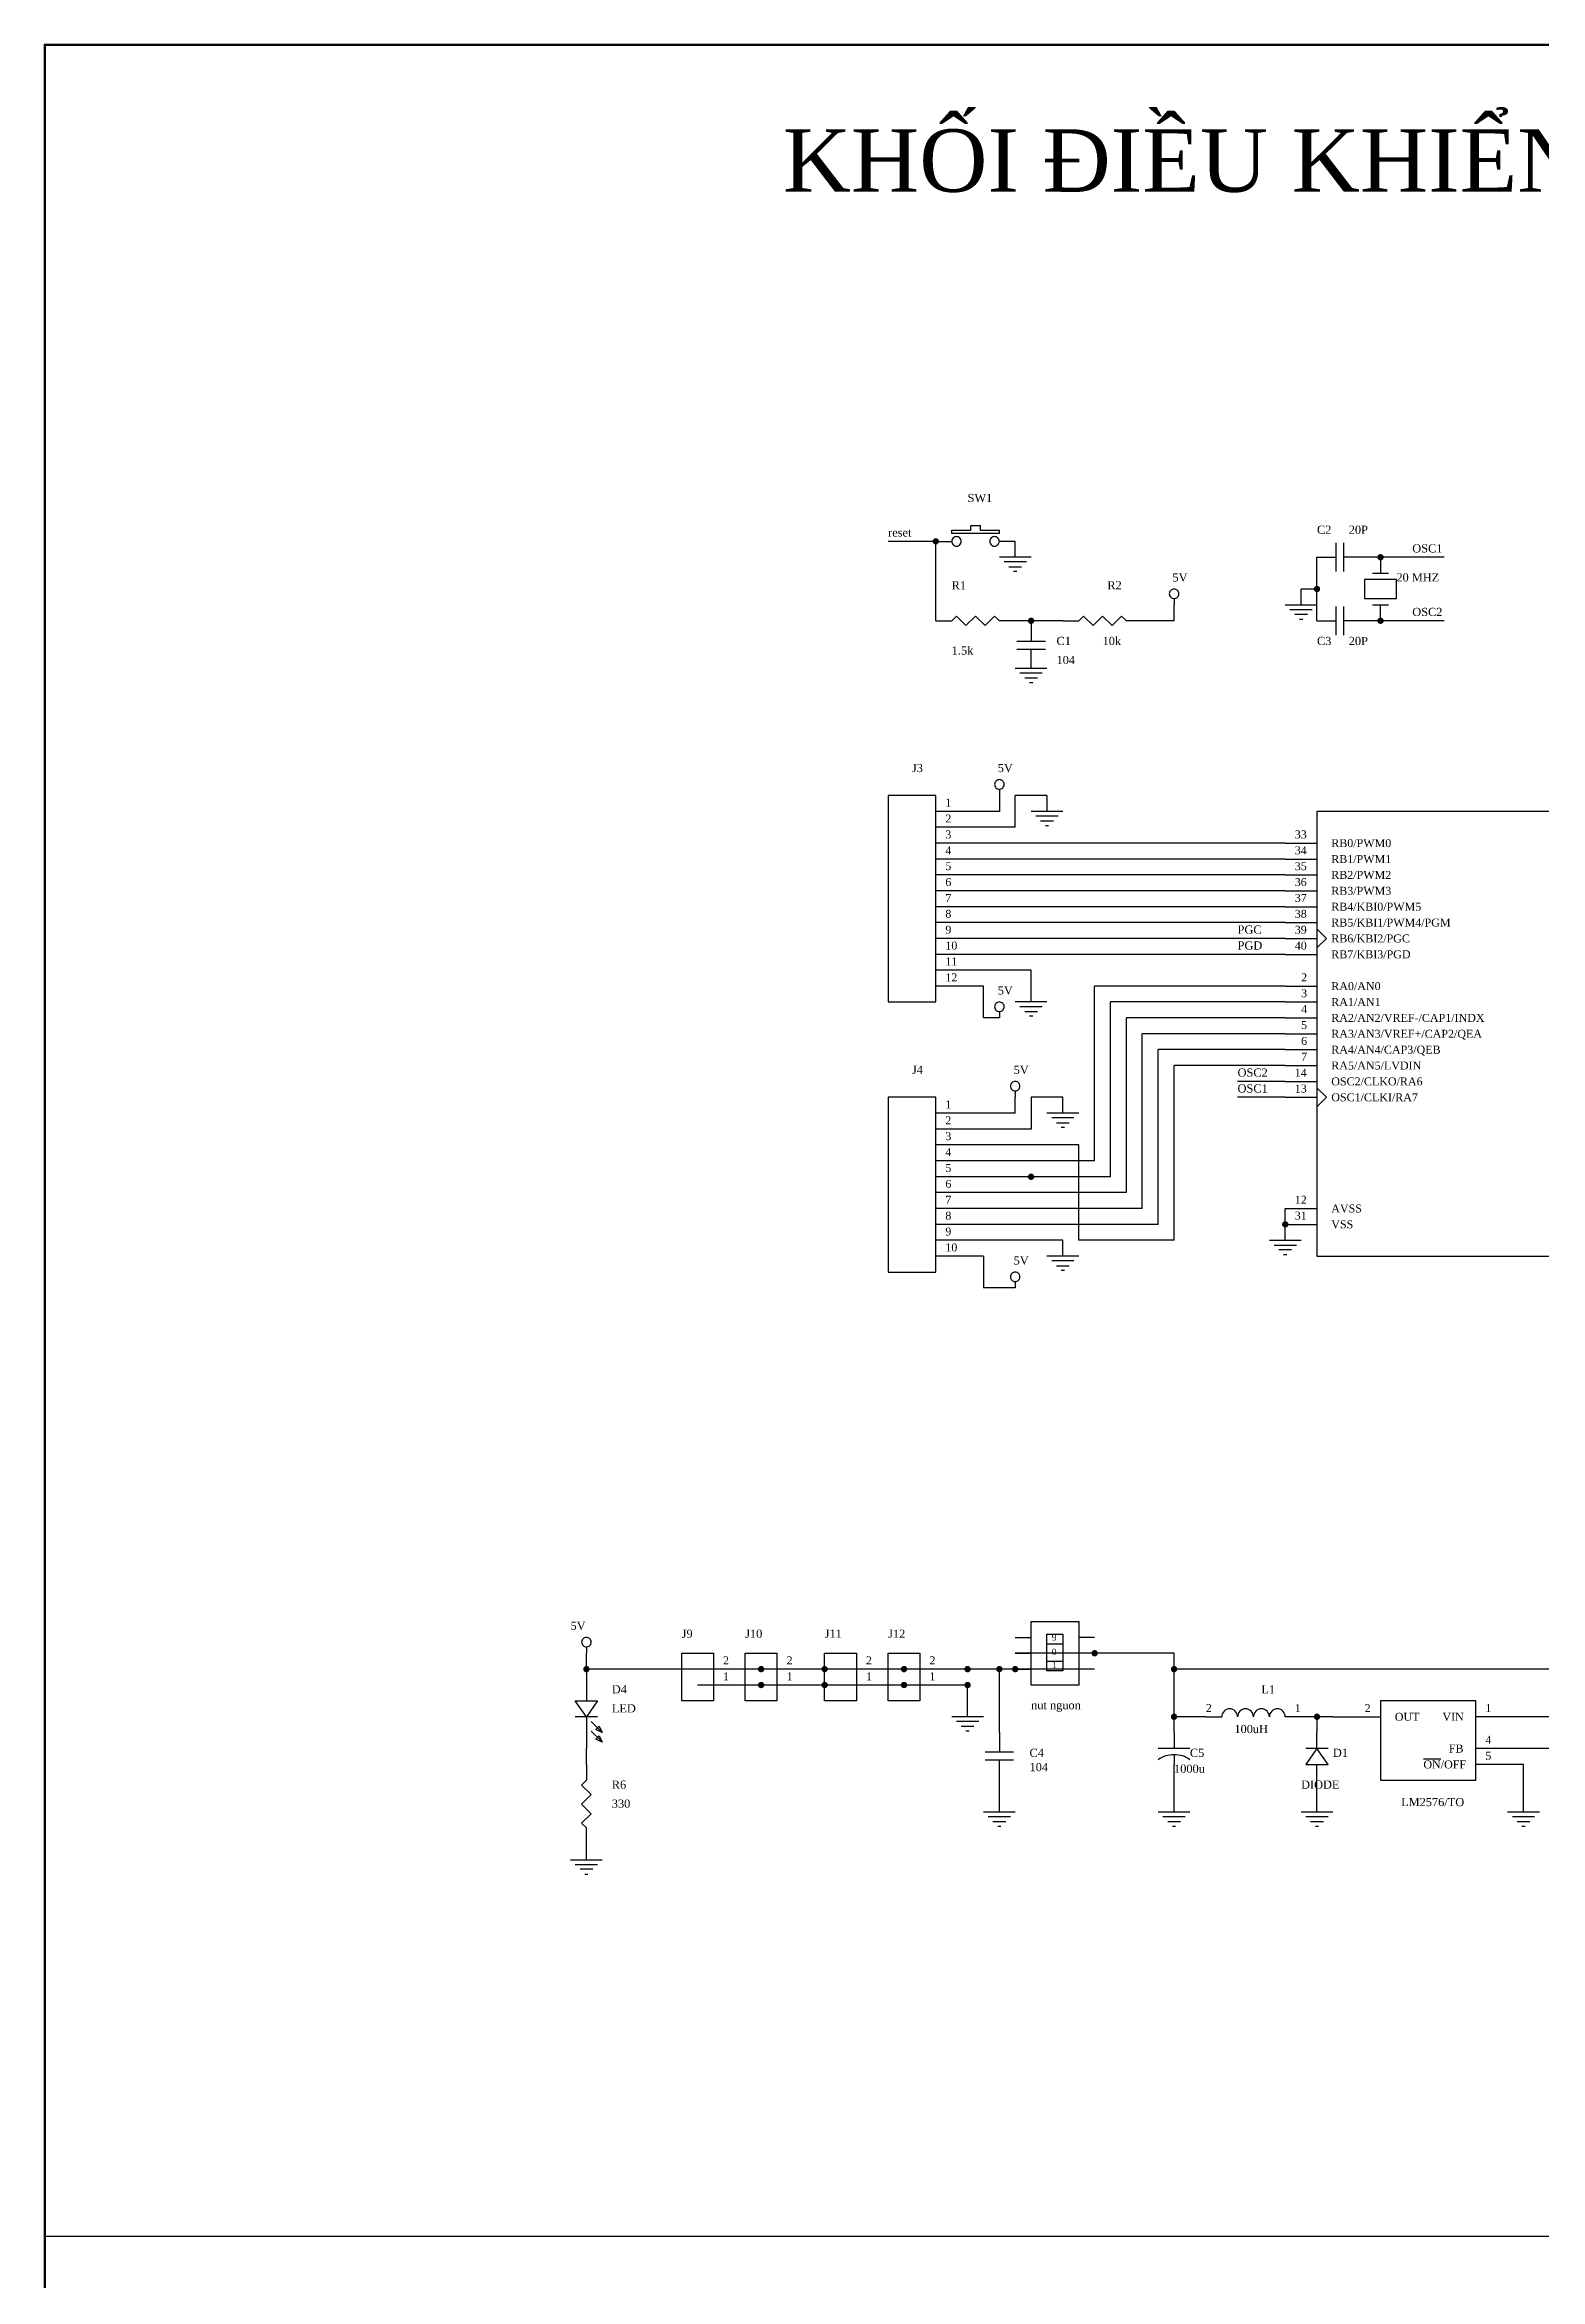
# Model space of a CAD drawing. Header units: millimetres. Extents: x 1065 to 3947, y -2666 to -625.
# Drawn here: x 1064.6 to 1351.6, y -1054.1 to -625.3 of the extents above; entities that cross this region are included whole.
import ezdxf

# ---------------------------------------------------------------- set-up
doc = ezdxf.new("R2010")
doc.units = ezdxf.units.MM
for name, color, linetype in [('DUONG BAO', 80, 'Continuous'), ('PARTS', 7, 'Continuous'), ('PARTTEXT', 7, 'Continuous'), ('WIRE', 7, 'Continuous'), ('WIRETEXT', 7, 'Continuous')]:
    doc.layers.add(name, color=color, linetype=linetype)
doc.layers.add('net dam', color=7, linetype='Continuous', lineweight=35)
doc.styles.add('Manh', font='times_0.ttf')
doc.styles.get("Standard").update_dxf_attribs({"font": 'times_0.ttf'})

msp = doc.modelspace()

# ---------------------------------------------------------------- linework, layer by layer
at = {"lineweight": 30}
msp.add_line((1064.5699, -1045.8459), (2253.5699, -1045.8459), dxfattribs=at)
at = {"layer": 'net dam', "color": 7, "lineweight": 60}
msp.add_lwpolyline([(1064.5699, -1466.3459), (1064.5699, -625.3459), (2253.5699, -625.3459), (2253.5699, -1466.3459), (1064.5699, -1466.3459)], close=True, dxfattribs=at)
at = {"layer": 'PARTS'}
for p, q in [((1235.587, -720.6485), (1238.635, -720.6485)), ((1250.827, -720.6485), (1247.779, -720.6485)), ((1308.739, -723.6965), (1311.787, -723.6965)), ((1317.883, -723.6965), (1314.835, -723.6965)), ((1320.931, -723.6965), (1320.931, -726.7445)), ((1320.931, -735.8885), (1320.931, -732.8405)), ((1235.587, -735.8885), (1238.635, -735.8885)), ((1250.827, -735.8885), (1247.779, -735.8885)), ((1253.875, -735.8885), (1253.875, -738.9365)), ((1259.971, -735.8885), (1263.019, -735.8885)), ((1275.211, -735.8885), (1272.163, -735.8885)), ((1308.739, -735.8885), (1311.787, -735.8885)), ((1317.883, -735.8885), (1314.835, -735.8885)), ((1253.875, -745.0325), (1253.875, -741.9845)), ((1244.731, -772.4645), (1235.587, -772.4645)), ((1244.731, -775.5125), (1235.587, -775.5125)), ((1244.731, -778.5605), (1235.587, -778.5605)), ((1302.643, -778.5605), (1308.739, -778.5605)), ((1244.731, -781.6085), (1235.587, -781.6085)), ((1244.731, -784.6565), (1235.587, -784.6565)), ((1302.643, -781.6085), (1308.739, -781.6085)), ((1302.643, -784.6565), (1308.739, -784.6565)), ((1244.731, -787.7045), (1235.587, -787.7045)), ((1302.643, -787.7045), (1308.739, -787.7045)), ((1244.731, -790.7525), (1235.587, -790.7525)), ((1302.643, -790.7525), (1308.739, -790.7525)), ((1244.731, -793.8005), (1235.587, -793.8005)), ((1244.731, -796.8485), (1235.587, -796.8485)), ((1302.643, -793.8005), (1308.739, -793.8005)), ((1302.643, -796.8485), (1308.739, -796.8485)), ((1308.739, -795.0197), (1310.5678, -796.8485)), ((1310.5678, -796.8485), (1308.739, -798.6773)), ((1244.731, -799.8965), (1235.587, -799.8965)), ((1302.643, -799.8965), (1308.739, -799.8965)), ((1244.731, -802.9445), (1235.587, -802.9445)), ((1244.731, -805.9925), (1235.587, -805.9925)), ((1302.643, -805.9925), (1308.739, -805.9925)), ((1302.643, -809.0405), (1308.739, -809.0405)), ((1302.643, -812.0885), (1308.739, -812.0885)), ((1302.643, -815.1365), (1308.739, -815.1365)), ((1302.643, -818.1845), (1308.739, -818.1845)), ((1302.643, -821.2325), (1308.739, -821.2325)), ((1302.643, -824.2805), (1308.739, -824.2805)), ((1302.643, -827.3285), (1308.739, -827.3285)), ((1308.739, -825.4997), (1310.5678, -827.3285)), ((1310.5678, -827.3285), (1308.739, -829.1573)), ((1244.731, -830.3765), (1235.587, -830.3765)), ((1244.731, -833.4245), (1235.587, -833.4245)), ((1244.731, -836.4725), (1235.587, -836.4725)), ((1244.731, -839.5205), (1235.587, -839.5205)), ((1244.731, -842.5685), (1235.587, -842.5685)), ((1244.731, -845.6165), (1235.587, -845.6165)), ((1244.731, -848.6645), (1235.587, -848.6645)), ((1302.643, -848.6645), (1308.739, -848.6645)), ((1244.731, -851.7125), (1235.587, -851.7125)), ((1302.643, -851.7125), (1308.739, -851.7125)), ((1244.731, -854.7605), (1235.587, -854.7605)), ((1244.731, -857.8085), (1235.587, -857.8085)), ((1250.827, -930.9605), (1253.875, -930.9605)), ((1250.827, -934.0085), (1253.875, -934.0085)), ((1266.067, -930.9605), (1263.019, -930.9605)), ((1266.067, -934.0085), (1263.019, -934.0085)), ((1168.531, -937.0565), (1168.531, -940.1045)), ((1202.059, -937.0565), (1192.915, -937.0565)), ((1214.251, -937.0565), (1205.107, -937.0565)), ((1229.491, -937.0565), (1220.347, -937.0565)), ((1241.683, -937.0565), (1232.539, -937.0565)), ((1250.827, -937.0565), (1253.875, -937.0565)), ((1266.067, -937.0565), (1263.019, -937.0565)), ((1202.059, -940.1045), (1192.915, -940.1045)), ((1214.251, -940.1045), (1205.107, -940.1045)), ((1229.491, -940.1045), (1220.347, -940.1045)), ((1241.683, -940.1045), (1232.539, -940.1045)), ((1287.403, -946.2005), (1290.451, -946.2005)), ((1305.691, -946.2005), (1302.643, -946.2005)), ((1308.739, -946.2005), (1308.739, -949.2485)), ((1311.787, -946.2005), (1320.931, -946.2005)), ((1348.363, -946.2005), (1339.219, -946.2005)), ((1247.779, -949.2485), (1247.779, -952.2965)), ((1281.307, -949.2485), (1281.307, -952.2965)), ((1168.531, -955.3445), (1168.531, -952.2965)), ((1168.531, -955.3445), (1168.531, -958.3925)), ((1247.779, -958.3925), (1247.779, -955.3445)), ((1281.307, -958.3925), (1281.307, -955.3445)), ((1348.363, -952.2965), (1339.219, -952.2965)), ((1348.363, -955.3445), (1339.219, -955.3445)), ((1308.739, -961.4405), (1308.739, -958.3925)), ((1168.531, -970.5845), (1168.531, -967.5365))]:
    msp.add_line(p, q, dxfattribs=at)
for points in [[(1238.635, -719.1245), (1238.635, -718.5149)], [(1238.635, -718.5149), (1242.2926, -718.5149)], [(1247.779, -719.1245), (1238.635, -719.1245)], [(1242.2926, -718.5149), (1242.2926, -717.6005)], [(1242.2926, -717.6005), (1244.1214, -717.6005)], [(1244.1214, -717.6005), (1244.1214, -718.5149)], [(1244.1214, -718.5149), (1247.779, -718.5149)], [(1247.779, -719.1245), (1247.779, -718.5149)], [(1253.875, -723.6965), (1247.779, -723.6965)], [(1252.9606, -724.6109), (1248.6934, -724.6109)], [(1311.787, -723.6965), (1312.3966, -723.6965)], [(1312.3966, -726.4397), (1312.3966, -720.9533)], [(1313.9206, -726.4397), (1313.9206, -720.9533)], [(1314.835, -723.6965), (1313.9206, -723.6965)], [(1249.6078, -725.5253), (1252.0462, -725.5253)], [(1251.1318, -726.4397), (1250.5222, -726.4397)], [(1323.979, -727.9637), (1317.883, -727.9637)], [(1317.883, -727.9637), (1317.883, -731.6213)], [(1319.407, -726.7445), (1322.455, -726.7445)], [(1323.979, -731.6213), (1323.979, -727.9637)], [(1281.307, -731.6213), (1281.307, -732.8405)], [(1302.643, -732.8405), (1308.739, -732.8405)], [(1312.3966, -738.6317), (1312.3966, -733.1453)], [(1313.9206, -738.6317), (1313.9206, -733.1453)], [(1317.883, -731.6213), (1323.979, -731.6213)], [(1319.407, -732.8405), (1322.455, -732.8405)], [(1238.635, -735.8885), (1239.5494, -734.9741)], [(1239.5494, -734.9741), (1241.3782, -736.8029)], [(1241.3782, -736.8029), (1243.207, -734.9741)], [(1243.207, -734.9741), (1245.0358, -736.8029)], [(1245.0358, -736.8029), (1246.8646, -734.9741)], [(1246.8646, -734.9741), (1247.779, -735.8885)], [(1263.9334, -734.9741), (1263.019, -735.8885)], [(1265.7622, -736.8029), (1263.9334, -734.9741)], [(1267.591, -734.9741), (1265.7622, -736.8029)], [(1269.4198, -736.8029), (1267.591, -734.9741)], [(1271.2486, -734.9741), (1269.4198, -736.8029)], [(1272.163, -735.8885), (1271.2486, -734.9741)], [(1303.5574, -733.7549), (1307.8246, -733.7549)], [(1306.9102, -734.6693), (1304.4718, -734.6693)], [(1305.3862, -735.5837), (1305.9958, -735.5837)], [(1311.787, -735.8885), (1312.3966, -735.8885)], [(1314.835, -735.8885), (1313.9206, -735.8885)], [(1256.6182, -739.8509), (1251.1318, -739.8509)], [(1256.6182, -741.3749), (1251.1318, -741.3749)], [(1253.875, -738.9365), (1253.875, -739.8509)], [(1253.875, -741.9845), (1253.875, -741.3749)], [(1256.923, -745.0325), (1250.827, -745.0325)], [(1256.0086, -745.9469), (1251.7414, -745.9469)], [(1252.6558, -746.8613), (1255.0942, -746.8613)], [(1254.1798, -747.7757), (1253.5702, -747.7757)], [(1247.779, -768.1973), (1247.779, -769.4165)], [(1259.971, -772.4645), (1253.875, -772.4645)], [(1259.0566, -773.3789), (1254.7894, -773.3789)], [(1255.7038, -774.2933), (1258.1422, -774.2933)], [(1257.2278, -775.2077), (1256.6182, -775.2077)], [(1256.923, -809.0405), (1250.827, -809.0405)], [(1256.0086, -809.9549), (1251.7414, -809.9549)], [(1247.779, -810.8693), (1247.779, -812.0885)], [(1252.6558, -810.8693), (1255.0942, -810.8693)], [(1254.1798, -811.7837), (1253.5702, -811.7837)], [(1250.827, -826.1093), (1250.827, -827.3285)], [(1263.019, -830.3765), (1256.923, -830.3765)], [(1262.1046, -831.2909), (1257.8374, -831.2909)], [(1258.7518, -832.2053), (1261.1902, -832.2053)], [(1260.2758, -833.1197), (1259.6662, -833.1197)], [(1299.595, -854.7605), (1305.691, -854.7605)], [(1300.5094, -855.6749), (1304.7766, -855.6749)], [(1303.8622, -856.5893), (1301.4238, -856.5893)], [(1302.3382, -857.5037), (1302.9478, -857.5037)], [(1263.019, -857.8085), (1256.923, -857.8085)], [(1262.1046, -858.7229), (1257.8374, -858.7229)], [(1258.7518, -859.6373), (1261.1902, -859.6373)], [(1260.2758, -860.5517), (1259.6662, -860.5517)], [(1250.827, -862.6853), (1250.827, -863.9045)], [(1168.531, -932.7893), (1168.531, -934.0085)], [(1256.923, -932.1797), (1259.971, -932.1797)], [(1256.923, -935.5325), (1259.971, -935.5325)], [(1168.531, -940.1045), (1168.531, -943.1525)], [(1170.6646, -946.2005), (1166.3974, -946.2005)], [(1168.531, -946.2005), (1168.531, -952.2965)], [(1171.2742, -948.9437), (1169.4454, -947.1149)], [(1244.731, -946.2005), (1238.635, -946.2005)], [(1243.8166, -947.1149), (1239.5494, -947.1149)], [(1171.2742, -950.7725), (1169.4454, -948.9437)], [(1240.4638, -948.0293), (1242.9022, -948.0293)], [(1241.9878, -948.9437), (1241.3782, -948.9437)], [(1308.739, -952.2965), (1308.739, -949.2485)], [(1245.0358, -952.9061), (1250.5222, -952.9061)], [(1245.0358, -954.4301), (1250.5222, -954.4301)], [(1247.779, -952.2965), (1247.779, -952.9061)], [(1247.779, -955.3445), (1247.779, -954.4301)], [(1284.355, -952.2965), (1278.259, -952.2965)], [(1281.307, -953.5157), (1281.307, -955.3445)], [(1310.8726, -952.2965), (1306.6054, -952.2965)], [(1308.739, -958.3925), (1308.739, -955.3445)], [(1167.6166, -959.3069), (1168.531, -958.3925)], [(1169.4454, -961.1357), (1167.6166, -959.3069)], [(1167.6166, -962.9645), (1169.4454, -961.1357)], [(1169.4454, -964.7933), (1167.6166, -962.9645)], [(1167.6166, -966.6221), (1169.4454, -964.7933)], [(1250.827, -964.4885), (1244.731, -964.4885)], [(1284.355, -964.4885), (1278.259, -964.4885)], [(1311.787, -964.4885), (1305.691, -964.4885)], [(1351.411, -964.4885), (1345.315, -964.4885)], [(1168.531, -967.5365), (1167.6166, -966.6221)], [(1249.9126, -965.4029), (1245.6454, -965.4029)], [(1246.5598, -966.3173), (1248.9982, -966.3173)], [(1248.0838, -967.2317), (1247.4742, -967.2317)], [(1283.4406, -965.4029), (1279.1734, -965.4029)], [(1280.0878, -966.3173), (1282.5262, -966.3173)], [(1281.6118, -967.2317), (1281.0022, -967.2317)], [(1310.8726, -965.4029), (1306.6054, -965.4029)], [(1307.5198, -966.3173), (1309.9582, -966.3173)], [(1309.0438, -967.2317), (1308.4342, -967.2317)], [(1350.4966, -965.4029), (1346.2294, -965.4029)], [(1347.1438, -966.3173), (1349.5822, -966.3173)], [(1348.6678, -967.2317), (1348.0582, -967.2317)], [(1165.483, -973.6325), (1171.579, -973.6325)], [(1166.3974, -974.5469), (1170.6646, -974.5469)], [(1169.7502, -975.4613), (1167.3118, -975.4613)], [(1168.2262, -976.3757), (1168.8358, -976.3757)]]:
    msp.add_lwpolyline(points, dxfattribs=at)
for points in [[(1240.4638, -720.6485, 0.0985), (1240.3942, -720.2986, 0.0985), (1240.1959, -720.0019, 0.0985), (1239.8993, -719.8037, 0.0985), (1239.5494, -719.7341, 0.0985), (1239.1995, -719.8037, 0.0985), (1238.9028, -720.0019, 0.0985), (1238.7046, -720.2986, 0.0985), (1238.635, -720.6485, 0.0985), (1238.7046, -720.9984, 0.0985), (1238.9028, -721.2951, 0.0985), (1239.1995, -721.4933, 0.0985), (1239.5494, -721.5629, 0.0985), (1239.8993, -721.4933, 0.0985), (1240.1959, -721.2951, 0.0985), (1240.3942, -720.9984, 0.0985)], [(1247.779, -720.6485, 0.0985), (1247.7094, -720.2986, 0.0985), (1247.5111, -720.0019, 0.0985), (1247.2145, -719.8037, 0.0985), (1246.8646, -719.7341, 0.0985), (1246.5147, -719.8037, 0.0985), (1246.218, -720.0019, 0.0985), (1246.0198, -720.2986, 0.0985), (1245.9502, -720.6485, 0.0985), (1246.0198, -720.9984, 0.0985), (1246.218, -721.2951, 0.0985), (1246.5147, -721.4933, 0.0985), (1246.8646, -721.5629, 0.0985), (1247.2145, -721.4933, 0.0985), (1247.5111, -721.2951, 0.0985), (1247.7094, -720.9984, 0.0985)], [(1282.2214, -730.7069, 0.0985), (1282.1518, -730.357, 0.0985), (1281.9535, -730.0603, 0.0985), (1281.6569, -729.8621, 0.0985), (1281.307, -729.7925, 0.0985), (1280.9571, -729.8621, 0.0985), (1280.6604, -730.0603, 0.0985), (1280.4622, -730.357, 0.0985), (1280.3926, -730.7069, 0.0985), (1280.4622, -731.0568, 0.0985), (1280.6604, -731.3535, 0.0985), (1280.9571, -731.5517, 0.0985), (1281.307, -731.6213, 0.0985), (1281.6569, -731.5517, 0.0985), (1281.9535, -731.3535, 0.0985), (1282.1518, -731.0568, 0.0985)], [(1248.6934, -767.2829, 0.0985), (1248.6238, -766.933, 0.0985), (1248.4255, -766.6363, 0.0985), (1248.1289, -766.4381, 0.0985), (1247.779, -766.3685, 0.0985), (1247.4291, -766.4381, 0.0985), (1247.1324, -766.6363, 0.0985), (1246.9342, -766.933, 0.0985), (1246.8646, -767.2829, 0.0985), (1246.9342, -767.6328, 0.0985), (1247.1324, -767.9295, 0.0985), (1247.4291, -768.1277, 0.0985), (1247.779, -768.1973, 0.0985), (1248.1289, -768.1277, 0.0985), (1248.4255, -767.9295, 0.0985), (1248.6238, -767.6328, 0.0985)], [(1248.6934, -809.9549, 0.0985), (1248.6238, -809.605, 0.0985), (1248.4255, -809.3083, 0.0985), (1248.1289, -809.1101, 0.0985), (1247.779, -809.0405, 0.0985), (1247.4291, -809.1101, 0.0985), (1247.1324, -809.3083, 0.0985), (1246.9342, -809.605, 0.0985), (1246.8646, -809.9549, 0.0985), (1246.9342, -810.3048, 0.0985), (1247.1324, -810.6015, 0.0985), (1247.4291, -810.7997, 0.0985), (1247.779, -810.8693, 0.0985), (1248.1289, -810.7997, 0.0985), (1248.4255, -810.6015, 0.0985), (1248.6238, -810.3048, 0.0985)], [(1251.7414, -825.1949, 0.0985), (1251.6718, -824.845, 0.0985), (1251.4735, -824.5483, 0.0985), (1251.1769, -824.3501, 0.0985), (1250.827, -824.2805, 0.0985), (1250.4771, -824.3501, 0.0985), (1250.1804, -824.5483, 0.0985), (1249.9822, -824.845, 0.0985), (1249.9126, -825.1949, 0.0985), (1249.9822, -825.5448, 0.0985), (1250.1804, -825.8415, 0.0985), (1250.4771, -826.0397, 0.0985), (1250.827, -826.1093, 0.0985), (1251.1769, -826.0397, 0.0985), (1251.4735, -825.8415, 0.0985), (1251.6718, -825.5448, 0.0985)], [(1251.7414, -861.7709, 0.0985), (1251.6718, -861.421, 0.0985), (1251.4735, -861.1243, 0.0985), (1251.1769, -860.9261, 0.0985), (1250.827, -860.8565, 0.0985), (1250.4771, -860.9261, 0.0985), (1250.1804, -861.1243, 0.0985), (1249.9822, -861.421, 0.0985), (1249.9126, -861.7709, 0.0985), (1249.9822, -862.1208, 0.0985), (1250.1804, -862.4175, 0.0985), (1250.4771, -862.6157, 0.0985), (1250.827, -862.6853, 0.0985), (1251.1769, -862.6157, 0.0985), (1251.4735, -862.4175, 0.0985), (1251.6718, -862.1208, 0.0985)], [(1169.4454, -931.8749, 0.0985), (1169.3758, -931.525, 0.0985), (1169.1775, -931.2283, 0.0985), (1168.8809, -931.0301, 0.0985), (1168.531, -930.9605, 0.0985), (1168.1811, -931.0301, 0.0985), (1167.8844, -931.2283, 0.0985), (1167.6862, -931.525, 0.0985), (1167.6166, -931.8749, 0.0985), (1167.6862, -932.2248, 0.0985), (1167.8844, -932.5215, 0.0985), (1168.1811, -932.7197, 0.0985), (1168.531, -932.7893, 0.0985), (1168.8809, -932.7197, 0.0985), (1169.1775, -932.5215, 0.0985), (1169.3758, -932.2248, 0.0985)]]:
    msp.add_lwpolyline(points, format="xyb", close=True, dxfattribs=at)
for points in [[(1235.587, -769.4165), (1226.443, -769.4165), (1226.443, -809.0405), (1235.587, -809.0405)], [(1308.739, -857.8085), (1378.843, -857.8085), (1378.843, -772.4645), (1308.739, -772.4645)], [(1235.587, -827.3285), (1226.443, -827.3285), (1226.443, -860.8565), (1235.587, -860.8565)], [(1253.875, -927.9125), (1263.019, -927.9125), (1263.019, -940.1045), (1253.875, -940.1045)], [(1256.923, -930.3509), (1259.971, -930.3509), (1259.971, -937.3613), (1256.923, -937.3613)], [(1192.915, -943.1525), (1186.819, -943.1525), (1186.819, -934.0085), (1192.915, -934.0085)], [(1205.107, -943.1525), (1199.011, -943.1525), (1199.011, -934.0085), (1205.107, -934.0085)], [(1220.347, -943.1525), (1214.251, -943.1525), (1214.251, -934.0085), (1220.347, -934.0085)], [(1232.539, -943.1525), (1226.443, -943.1525), (1226.443, -934.0085), (1232.539, -934.0085)], [(1168.531, -946.2005), (1168.531, -946.2005), (1166.3974, -943.1525), (1170.6646, -943.1525), (1168.531, -946.2005)], [(1339.219, -943.1525), (1320.931, -943.1525), (1320.931, -958.3925), (1339.219, -958.3925)], [(1170.9694, -948.0293), (1170.9694, -948.0293), (1171.579, -949.2485), (1170.3598, -948.6389), (1170.9694, -948.0293)], [(1170.9694, -949.8581), (1170.9694, -949.8581), (1171.579, -951.0773), (1170.3598, -950.4677), (1170.9694, -949.8581)], [(1308.739, -952.2965), (1308.739, -952.2965), (1306.6054, -955.3445), (1310.8726, -955.3445), (1308.739, -952.2965)]]:
    msp.add_lwpolyline(points, close=True, dxfattribs=at)
for points in [[(1293.499, -946.2005, 1), (1290.451, -946.2005)], [(1296.547, -946.2005, 1), (1293.499, -946.2005)], [(1299.595, -946.2005, 1), (1296.547, -946.2005)], [(1302.643, -946.2005, 1), (1299.595, -946.2005)], [(1281.307, -953.5157, 0.1654), (1278.259, -954.4301)], [(1284.355, -954.4301, 0.1654), (1281.307, -953.5157)]]:
    msp.add_lwpolyline(points, format="xyb", dxfattribs=at)
at = {"layer": 'WIRE', "const_width": 0.6096}
for points in [[(1235.2822, -720.6485, 1), (1235.8918, -720.6485, 1)], [(1320.6262, -723.6965, 1), (1321.2358, -723.6965, 1)], [(1308.4342, -729.7925, 1), (1309.0438, -729.7925, 1)], [(1253.5702, -735.8885, 1), (1254.1798, -735.8885, 1)], [(1320.6262, -735.8885, 1), (1321.2358, -735.8885, 1)], [(1253.5702, -842.5685, 1), (1254.1798, -842.5685, 1)], [(1302.3382, -851.7125, 1), (1302.9478, -851.7125, 1)], [(1265.7622, -934.0085, 1), (1266.3718, -934.0085, 1)], [(1168.2262, -937.0565, 1), (1168.8358, -937.0565, 1)], [(1201.7542, -937.0565, 1), (1202.3638, -937.0565, 1)], [(1213.9462, -937.0565, 1), (1214.5558, -937.0565, 1)], [(1229.1862, -937.0565, 1), (1229.7958, -937.0565, 1)], [(1241.3782, -937.0565, 1), (1241.9878, -937.0565, 1)], [(1247.4742, -937.0565, 1), (1248.0838, -937.0565, 1)], [(1250.5222, -937.0565, 1), (1251.1318, -937.0565, 1)], [(1281.0022, -937.0565, 1), (1281.6118, -937.0565, 1)], [(1201.7542, -940.1045, 1), (1202.3638, -940.1045, 1)], [(1213.9462, -940.1045, 1), (1214.5558, -940.1045, 1)], [(1229.1862, -940.1045, 1), (1229.7958, -940.1045, 1)], [(1241.3782, -940.1045, 1), (1241.9878, -940.1045, 1)], [(1281.0022, -946.2005, 1), (1281.6118, -946.2005, 1)], [(1308.4342, -946.2005, 1), (1309.0438, -946.2005, 1)]]:
    msp.add_lwpolyline(points, format="xyb", close=True, dxfattribs=at)
at = {"layer": 'WIRE'}
for points in [[(1235.587, -720.6485), (1226.443, -720.6485)], [(1235.587, -735.8885), (1235.587, -720.6485)], [(1250.827, -723.6965), (1250.827, -720.6485)], [(1308.739, -729.7925), (1308.739, -723.6965)], [(1320.931, -723.6965), (1317.883, -723.6965)], [(1333.123, -723.6965), (1320.931, -723.6965)], [(1281.307, -735.8885), (1281.307, -732.8405)], [(1305.691, -732.8405), (1305.691, -729.7925)], [(1308.739, -729.7925), (1305.691, -729.7925)], [(1308.739, -735.8885), (1308.739, -729.7925)], [(1253.875, -735.8885), (1250.827, -735.8885)], [(1259.971, -735.8885), (1253.875, -735.8885)], [(1281.307, -735.8885), (1275.211, -735.8885)], [(1320.931, -735.8885), (1317.883, -735.8885)], [(1333.123, -735.8885), (1320.931, -735.8885)], [(1247.779, -769.4165), (1247.779, -772.4645)], [(1256.923, -769.4165), (1250.827, -769.4165)], [(1250.827, -775.5125), (1250.827, -769.4165)], [(1256.923, -769.4165), (1256.923, -772.4645)], [(1247.779, -772.4645), (1244.731, -772.4645)], [(1250.827, -775.5125), (1244.731, -775.5125)], [(1302.643, -778.5605), (1244.731, -778.5605)], [(1302.643, -781.6085), (1244.731, -781.6085)], [(1302.643, -784.6565), (1244.731, -784.6565)], [(1302.643, -787.7045), (1244.731, -787.7045)], [(1302.643, -790.7525), (1244.731, -790.7525)], [(1302.643, -793.8005), (1244.731, -793.8005)], [(1302.643, -796.8485), (1244.731, -796.8485)], [(1302.643, -799.8965), (1244.731, -799.8965)], [(1253.875, -802.9445), (1244.731, -802.9445)], [(1244.731, -812.0885), (1244.731, -805.9925)], [(1253.875, -809.0405), (1253.875, -802.9445)], [(1302.643, -805.9925), (1266.067, -805.9925)], [(1266.067, -839.5205), (1266.067, -805.9925)], [(1302.643, -809.0405), (1269.115, -809.0405)], [(1269.115, -842.5685), (1269.115, -809.0405)], [(1247.779, -812.0885), (1244.731, -812.0885)], [(1302.643, -812.0885), (1272.163, -812.0885)], [(1272.163, -845.6165), (1272.163, -812.0885)], [(1302.643, -815.1365), (1275.211, -815.1365)], [(1275.211, -848.6645), (1275.211, -815.1365)], [(1302.643, -818.1845), (1278.259, -818.1845)], [(1278.259, -851.7125), (1278.259, -818.1845)], [(1302.643, -821.2325), (1281.307, -821.2325)], [(1281.307, -854.7605), (1281.307, -821.2325)], [(1250.827, -830.3765), (1250.827, -827.3285)], [(1259.971, -827.3285), (1253.875, -827.3285)], [(1253.875, -827.3285), (1253.875, -833.4245)], [(1259.971, -830.3765), (1259.971, -827.3285)], [(1302.643, -824.2805), (1293.499, -824.2805)], [(1302.643, -827.3285), (1293.499, -827.3285)], [(1250.827, -830.3765), (1244.731, -830.3765)], [(1253.875, -833.4245), (1244.731, -833.4245)], [(1263.019, -836.4725), (1244.731, -836.4725)], [(1266.067, -839.5205), (1244.731, -839.5205)], [(1263.019, -854.7605), (1263.019, -836.4725)], [(1253.875, -842.5685), (1244.731, -842.5685)], [(1269.115, -842.5685), (1253.875, -842.5685)], [(1272.163, -845.6165), (1244.731, -845.6165)], [(1275.211, -848.6645), (1244.731, -848.6645)], [(1302.643, -851.7125), (1302.643, -848.6645)], [(1278.259, -851.7125), (1244.731, -851.7125)], [(1302.643, -854.7605), (1302.643, -851.7125)], [(1259.971, -854.7605), (1244.731, -854.7605)], [(1259.971, -857.8085), (1259.971, -854.7605)], [(1281.307, -854.7605), (1263.019, -854.7605)], [(1244.731, -857.8085), (1244.731, -863.9045)], [(1250.827, -863.9045), (1244.731, -863.9045)], [(1168.531, -937.0565), (1168.531, -934.0085)], [(1266.067, -934.0085), (1250.827, -934.0085)], [(1281.307, -934.0085), (1266.067, -934.0085)], [(1281.307, -937.0565), (1281.307, -934.0085)], [(1202.059, -937.0565), (1168.531, -937.0565)], [(1214.251, -937.0565), (1202.059, -937.0565)], [(1229.491, -937.0565), (1214.251, -937.0565)], [(1241.683, -937.0565), (1229.491, -937.0565)], [(1247.779, -937.0565), (1241.683, -937.0565)], [(1247.779, -949.2485), (1247.779, -937.0565)], [(1250.827, -937.0565), (1247.779, -937.0565)], [(1266.067, -937.0565), (1250.827, -937.0565)], [(1354.459, -937.0565), (1281.307, -937.0565)], [(1281.307, -946.2005), (1281.307, -937.0565)], [(1202.059, -940.1045), (1189.867, -940.1045)], [(1214.251, -940.1045), (1202.059, -940.1045)], [(1229.491, -940.1045), (1214.251, -940.1045)], [(1241.683, -940.1045), (1229.491, -940.1045)], [(1241.683, -946.2005), (1241.683, -940.1045)], [(1287.403, -946.2005), (1281.307, -946.2005)], [(1281.307, -949.2485), (1281.307, -946.2005)], [(1308.739, -946.2005), (1305.691, -946.2005)], [(1311.787, -946.2005), (1308.739, -946.2005)], [(1363.603, -946.2005), (1348.363, -946.2005)], [(1354.459, -952.2965), (1348.363, -952.2965)], [(1348.363, -964.4885), (1348.363, -955.3445)], [(1247.779, -964.4885), (1247.779, -958.3925)], [(1281.307, -964.4885), (1281.307, -958.3925)], [(1308.739, -964.4885), (1308.739, -961.4405)], [(1168.531, -973.6325), (1168.531, -970.5845)]]:
    msp.add_lwpolyline(points, dxfattribs=at)

# ---------------------------------------------------------------- texts
at = {"layer": 'DUONG BAO', "color": 7, "insert": (1206.2305, -641.5688), "char_height": 12, "width": 278.990515, "attachment_point": 1, "style": 'Manh'}
msp.add_mtext('\\pt204;KHỐI {\\fTimes New Roman|b0|i0|c238|p18;Đ}IỀU KHIỂN TRUNG TÂM', dxfattribs=at)
at = {"layer": 'PARTS'}
for s, p in [('1', (1237.4158, -771.5501)), ('2', (1237.4158, -774.5981)), ('3', (1237.4158, -777.6461)), ('33', (1304.4718, -777.6461)), ('4', (1237.4158, -780.6941)), ('34', (1304.4718, -780.6941)), ('RB0/PWM0', (1311.4822, -779.3225)), ('5', (1237.4158, -783.7421)), ('35', (1304.4718, -783.7421)), ('RB1/PWM1', (1311.4822, -782.3705)), ('RB2/PWM2', (1311.4822, -785.4185)), ('6', (1237.4158, -786.7901)), ('7', (1237.4158, -789.8381)), ('36', (1304.4718, -786.7901)), ('37', (1304.4718, -789.8381)), ('RB3/PWM3', (1311.4822, -788.4665)), ('8', (1237.4158, -792.8861)), ('38', (1304.4718, -792.8861)), ('RB4/KBI0/PWM5', (1311.4822, -791.5145)), ('RB5/KBI1/PWM4/PGM', (1311.4822, -794.5625)), ('9', (1237.4158, -795.9341)), ('10', (1237.4158, -798.9821)), ('40', (1304.4718, -798.9821)), ('39', (1304.4718, -795.9341)), ('RB6/KBI2/PGC', (1311.4822, -797.6105)), ('11', (1237.4158, -802.0301)), ('RB7/KBI3/PGD', (1311.4822, -800.6585)), ('12', (1237.4158, -805.0781)), ('2', (1305.691, -805.0781)), ('RA0/AN0', (1311.4822, -806.7545)), ('4', (1305.691, -811.1741)), ('3', (1305.691, -808.1261)), ('RA1/AN1', (1311.4822, -809.8025)), ('5', (1305.691, -814.2221)), ('RA2/AN2/VREF-/CAP1/INDX', (1311.4822, -812.8505)), ('RA3/AN3/VREF+/CAP2/QEA', (1311.4822, -815.8985)), ('6', (1305.691, -817.2701)), ('7', (1305.691, -820.3181)), ('RA4/AN4/CAP3/QEB', (1311.4822, -818.9465)), ('14', (1304.4718, -823.3661)), ('RA5/AN5/LVDIN', (1311.4822, -821.9945)), ('13', (1304.4718, -826.4141)), ('OSC2/CLKO/RA6', (1311.4822, -825.0425)), ('OSC1/CLKI/RA7', (1311.4822, -828.0905)), ('2', (1237.4158, -832.5101)), ('1', (1237.4158, -829.4621)), ('3', (1237.4158, -835.5581)), ('4', (1237.4158, -838.6061)), ('5', (1237.4158, -841.6541)), ('6', (1237.4158, -844.7021)), ('7', (1237.4158, -847.7501)), ('12', (1304.4718, -847.7501)), ('AVSS', (1311.4822, -849.4265)), ('9', (1237.4158, -853.8461)), ('8', (1237.4158, -850.7981)), ('31', (1304.4718, -850.7981)), ('VSS', (1311.4822, -852.4745)), ('10', (1237.4158, -856.8941)), ('2', (1194.7438, -936.1421)), ('2', (1206.9358, -936.1421)), ('2', (1222.1758, -936.1421)), ('2', (1234.3678, -936.1421)), ('1', (1194.7438, -939.1901)), ('1', (1206.9358, -939.1901)), ('1', (1222.1758, -939.1901)), ('1', (1234.3678, -939.1901)), ('2', (1287.403, -945.2861)), ('1', (1304.4718, -945.2861)), ('2', (1317.883, -945.2861)), ('OUT', (1323.6742, -946.9625)), ('VIN', (1332.8182, -946.9625)), ('1', (1341.0478, -945.2861)), ('FB', (1334.0374, -953.0585)), ('4', (1341.0478, -951.3821)), ('%%oON%%o/OFF', (1329.1606, -956.1065)), ('5', (1341.0478, -954.4301))]:
    msp.add_text(s, height=1.524, dxfattribs=at).set_placement(p)
at = {"layer": 'PARTTEXT'}
for s, height, p in [('SW1', 1.56684, (1241.683, -713.1073)), ('C2', 1.56684, (1308.739, -719.2033)), ('20P', 1.56684, (1314.835, -719.2033)), ('R1', 1.56684, (1238.635, -729.8713)), ('R2', 1.56684, (1268.5054, -729.8713)), ('5V', 1.56684, (1281.0022, -728.3473)), ('20 MHZ', 1.56684, (1323.979, -728.3473)), ('1.5k', 1.56684, (1238.635, -742.3681)), ('C1', 1.56684, (1258.7518, -740.5393)), ('10k', 1.56684, (1267.591, -740.5393)), ('C3', 1.56684, (1308.739, -740.5393)), ('20P', 1.56684, (1314.835, -740.5393)), ('104', 1.56684, (1258.7518, -744.1969)), ('J3', 1.56684, (1231.015, -764.9233)), ('5V', 1.56684, (1247.4742, -764.9233)), ('5V', 1.56684, (1247.4742, -807.5953)), ('J4', 1.56684, (1231.015, -822.8353)), ('5V', 1.56684, (1250.5222, -822.8353)), ('5V', 1.56684, (1250.5222, -859.4113)), ('5V', 1.56684, (1165.483, -929.5153)), ('J9', 1.56684, (1186.819, -931.0393)), ('J10', 1.56684, (1199.011, -931.0393)), ('J11', 1.56684, (1214.251, -931.0393)), ('J12', 1.56684, (1226.443, -931.0393)), ('9', 1.2188, (1257.8374, -931.6057)), ('0', 1.2188, (1257.8374, -934.3489)), ('1', 1.2188, (1257.8374, -936.7873)), ('D4', 1.56684, (1173.4078, -941.7073)), ('L1', 1.56684, (1298.071, -941.7073)), ('LED', 1.56684, (1173.4078, -945.3649)), ('nut nguon', 1.56684, (1253.875, -944.7553)), ('100uH', 1.56684, (1292.8894, -949.3273)), ('C4', 1.56684, (1253.5702, -953.8993)), ('104', 1.56684, (1253.5702, -956.6425)), ('1000u', 1.56684, (1281.307, -956.9473)), ('C5', 1.56684, (1284.355, -953.8993)), ('D1', 1.56684, (1311.787, -953.8993)), ('R6', 1.56684, (1173.4078, -959.9953)), ('DIODE', 1.56684, (1305.691, -959.9953)), ('330', 1.56684, (1173.4078, -963.6529)), ('LM2576/TO', 1.56684, (1324.8934, -963.3481))]:
    msp.add_text(s, height=height, dxfattribs=at).set_placement(p)
at = {"layer": 'WIRETEXT'}
for s, p in [('reset', (1226.443, -719.7341)), ('OSC1', (1327.027, -722.7821)), ('OSC2', (1327.027, -734.9741)), ('PGC', (1293.499, -795.9341)), ('PGD', (1293.499, -798.9821)), ('OSC2', (1293.499, -823.3661)), ('OSC1', (1293.499, -826.4141))]:
    msp.add_text(s, height=1.56684, dxfattribs=at).set_placement(p)

doc.saveas('drawing.dxf')
